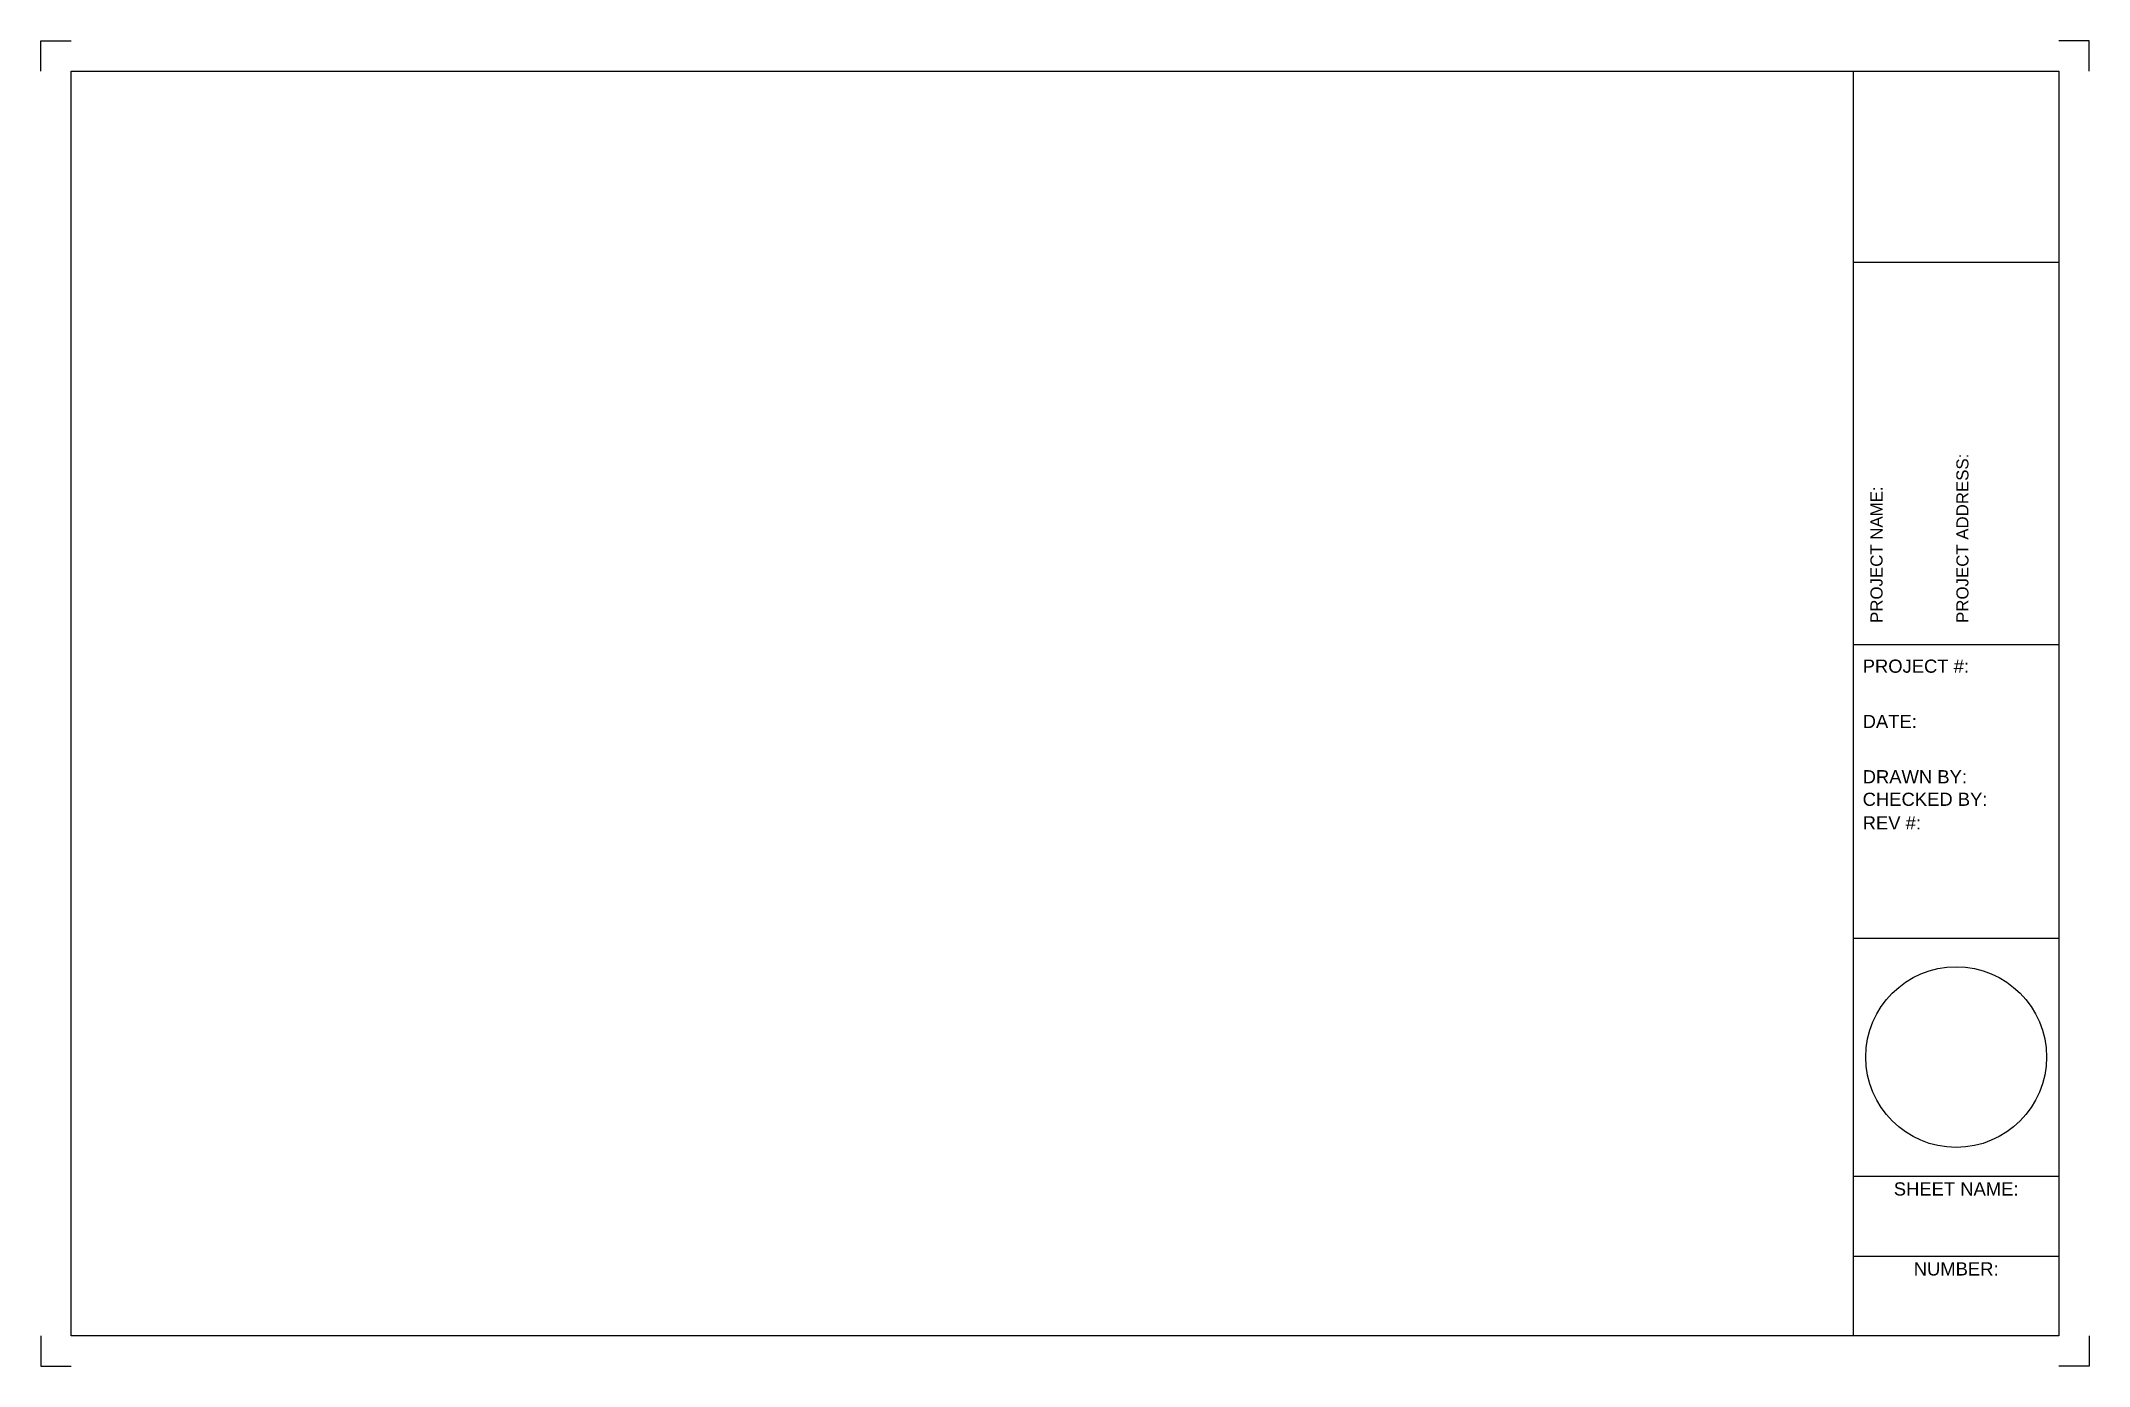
# Model space of a CAD drawing. Extents: x 0 to 17, y 0 to 11.
import ezdxf
from ezdxf.enums import TextEntityAlignment as Align

# ---------------------------------------------------------------- set-up
doc = ezdxf.new("R2010")
doc.units = 0
doc.header["$MEASUREMENT"] = 0
doc.layers.add('G-ANNO-TEXT', color=1, linetype='CONTINUOUS')
doc.layers.add('G-ANNO-TTLB-WIDE', color=7, linetype='CONTINUOUS')
doc.layers.add('G-BDR-PLOT EDGE', color=1, linetype='CONTINUOUS', plot=False)
doc.layers.add('G-NPLT', color=67, linetype='CONTINUOUS', plot=False)
doc.styles.add('NEI-A', font='arial.ttf')
doc.styles.get("Standard").update_dxf_attribs({"font": 'arial.ttf'})

msp = doc.modelspace()

# ---------------------------------------------------------------- linework, layer by layer
at = {"layer": 'G-ANNO-TTLB-WIDE', "flags": 128}
msp.add_lwpolyline([(0.25, 0.25), (0.25, 10.75), (16.75, 10.75), (16.75, 0.25)], close=True, dxfattribs=at)
for points in [[(15.044, 0.25), (15.044, 10.75)], [(15.044, 9.163), (16.75, 9.163)], [(15.044, 5.99), (16.75, 5.99)], [(15.044, 3.551), (16.75, 3.551)], [(15.044, 1.577), (16.75, 1.577)], [(15.044, 0.913), (16.75, 0.913)]]:
    msp.add_lwpolyline(points, dxfattribs=at)
at = {"layer": 'G-BDR-PLOT EDGE'}
for points in [[(0, 10.75), (0, 11), (0.25, 11)], [(17, 10.75), (17, 11), (16.75, 11)], [(0, 0.25), (0, 0), (0.25, 0)], [(17, 0.25), (17, 0), (16.75, 0)]]:
    msp.add_lwpolyline(points, dxfattribs=at)
at = {"layer": 'G-NPLT'}
msp.add_circle((15.897, 2.565), 0.75, dxfattribs=at)

# ---------------------------------------------------------------- texts
at = {"layer": 'G-ANNO-TEXT'}
for s, height, p in [('PROJECT #:', 0.1094, (15.121, 5.81)), ('DATE:', 0.1094, (15.121, 5.351)), ('DRAWN BY:', 0.1094, (15.121, 4.892)), ('CHECKED BY:', 0.10938, (15.121, 4.705)), ('REV #:', 0.1094, (15.121, 4.509))]:
    msp.add_text(s, height=height, dxfattribs=at).set_placement(p, align=Align.MIDDLE_LEFT)
for s, height, p in [('SHEET NAME:', 0.10938, (15.897, 1.525)), ('NUMBER:', 0.1094, (15.897, 0.861))]:
    msp.add_text(s, height=height, dxfattribs=at).set_placement(p, align=Align.TOP_CENTER)
at = {"layer": 'G-ANNO-TEXT', "char_height": 0.1, "attachment_point": 1, "rotation": 90, "style": 'NEI-A'}
for s, width, insert in [('PROJECT ADDRESS:', 1.52444, (15.899, 6.169)), ('PROJECT NAME:', 1.2272, (15.186, 6.169))]:
    msp.add_mtext_dynamic_manual_height_columns(s, width=width, gutter_width=0.5, heights=[0], dxfattribs=dict(at, insert=insert))

doc.saveas('drawing.dxf')
